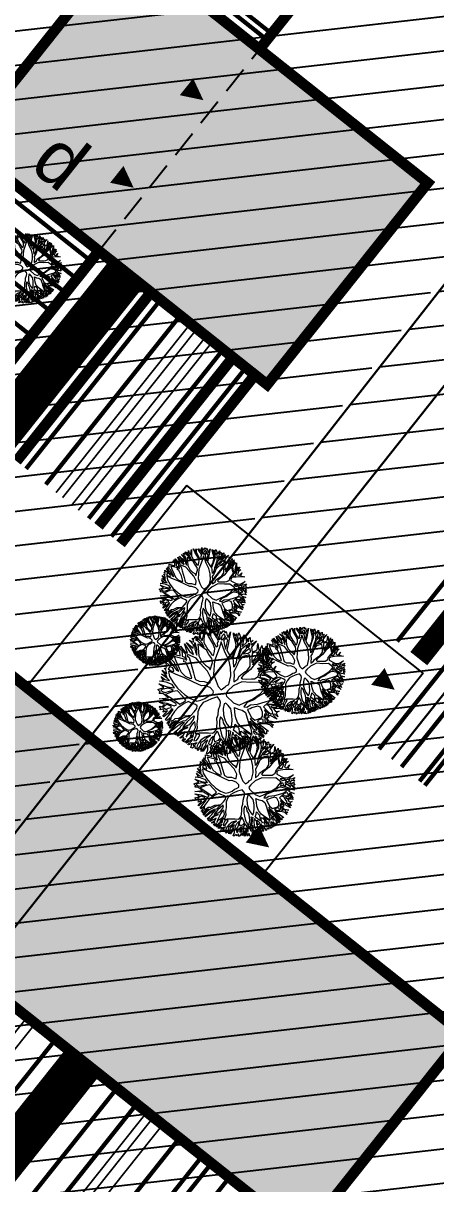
# Model space of a CAD drawing. Header units: metres. Extents: x -664657 to -643449, y -1076720 to -1062383.
# Drawn here: x -656035.4 to -656016.2, y -1069556.1 to -1069502 of the extents above; entities that cross this region are included whole.
import ezdxf

# ---------------------------------------------------------------- set-up
doc = ezdxf.new("R2010")
doc.units = ezdxf.units.M
doc.header["$LTSCALE"] = 0.1
doc.linetypes.add('DASHED', pattern=[19.05, 12.7, -6.35])
doc.layers.get('0').update_dxf_attribs({"color": 8, "lineweight": 9})
for name, color, linetype in [('AA_THER_popis', 6, 'Continuous'), ('AA_THER_srafy', 52, 'Continuous'), ('AA_THER_SRAFY KATASTR', 14, 'Continuous'), ('AA_THER_ZELEŇ', 53, 'Continuous'), ('AA_THER_ZNACENI', 7, 'Continuous'), ('AA_THER_čárkovaná', 5, 'DASHED'), ('silnice-šrafa', 253, 'Continuous'), ('Vlastníci', 20, 'Continuous')]:
    doc.layers.add(name, color=color, linetype=linetype)
doc.layers.add('AA_THER_STAFAZ', color=252, linetype='Continuous', lineweight=0)
doc.layers.add('FLOATING-WINDOWS', color=2, linetype='Continuous', plot=False)
doc.styles.get("Standard").update_dxf_attribs({"font": 'arial.ttf', "width": 0.8})
pattern_1 = [(6.5127, (-656030.26, -1069498.5804), (-0.180059, 1.577256), [])]

# ---------------------------------------------------------------- blocks, each defined once
blk = doc.blocks.new('A$C0C461CEA')
for p, q in [((0.303, 0.735), (0.335, 0.855)), ((0.335, 0.855), (0.332, 0.706)), ((0.483, 0.777), (0.463, 0.845)), ((0.463, 0.845), (0.503, 0.812)), ((0.503, 0.812), (0.541, 0.849)), ((0.541, 0.849), (0.523, 0.775)), ((-0.205, 0.61), (-0.205, 0.641)), ((-0.205, 0.641), (-0.143, 0.596)), ((-0.108, 0.579), (-0.136, 0.688)), ((-0.136, 0.688), (-0.031, 0.479)), ((-0.062, 0.681), (-0.084, 0.71)), ((-0.084, 0.71), (-0.025, 0.681)), ((0.086, 0.573), (-0.062, 0.681)), ((-0.025, 0.681), (-0.029, 0.73)), ((-0.029, 0.73), (-0.001, 0.656)), ((0.063, 0.606), (-0.009, 0.765)), ((-0.009, 0.765), (0.101, 0.706)), ((-0.001, 0.656), (0.063, 0.606)), ((0.049, 0.709), (0.1, 0.674)), ((0.071, 0.64), (0.049, 0.709)), ((0.115, 0.58), (0.071, 0.64)), ((0.101, 0.706), (0.094, 0.804)), ((0.094, 0.804), (0.195, 0.61)), ((0.1, 0.674), (0.148, 0.626)), ((0.214, 0.725), (0.134, 0.788)), ((0.134, 0.788), (0.212, 0.751)), ((0.191, 0.795), (0.205, 0.826)), ((0.231, 0.749), (0.191, 0.795)), ((0.195, 0.61), (0.214, 0.725)), ((0.205, 0.826), (0.247, 0.779)), ((0.212, 0.751), (0.231, 0.749)), ((0.212, 0.581), (0.226, 0.644)), ((0.226, 0.644), (0.236, 0.684)), ((0.236, 0.684), (0.278, 0.625)), ((0.247, 0.779), (0.283, 0.818)), ((0.256, 0.734), (0.28, 0.713)), ((0.257, 0.695), (0.256, 0.734)), ((0.272, 0.676), (0.257, 0.695)), ((0.291, 0.657), (0.272, 0.676)), ((0.283, 0.818), (0.273, 0.766)), ((0.273, 0.766), (0.303, 0.735)), ((0.28, 0.713), (0.29, 0.678)), ((0.29, 0.678), (0.291, 0.657)), ((0.298, 0.594), (0.316, 0.668)), ((0.316, 0.668), (0.354, 0.641)), ((0.332, 0.706), (0.398, 0.641)), ((0.354, 0.641), (0.373, 0.618)), ((0.448, 0.732), (0.381, 0.832)), ((0.381, 0.832), (0.473, 0.745)), ((0.398, 0.641), (0.448, 0.732)), ((0.419, 0.639), (0.417, 0.618)), ((0.438, 0.663), (0.419, 0.639)), ((0.471, 0.697), (0.438, 0.663)), ((0.482, 0.682), (0.471, 0.697)), ((0.473, 0.745), (0.483, 0.777)), ((0.492, 0.669), (0.482, 0.682)), ((0.49, 0.711), (0.491, 0.762)), ((0.505, 0.682), (0.49, 0.711)), ((0.491, 0.762), (0.519, 0.739)), ((0.503, 0.634), (0.492, 0.669)), ((0.512, 0.575), (0.503, 0.634)), ((0.518, 0.634), (0.505, 0.682)), ((0.519, 0.739), (0.518, 0.634)), ((0.523, 0.775), (0.552, 0.829)), ((0.539, 0.622), (0.547, 0.66)), ((0.544, 0.723), (0.568, 0.689)), ((0.547, 0.66), (0.544, 0.723)), ((0.552, 0.829), (0.55, 0.733)), ((0.55, 0.733), (0.572, 0.716)), ((0.568, 0.689), (0.562, 0.609)), ((0.572, 0.716), (0.592, 0.82)), ((0.6, 0.66), (0.581, 0.563)), ((0.592, 0.82), (0.599, 0.69)), ((0.599, 0.69), (0.656, 0.641)), ((0.629, 0.644), (0.6, 0.66)), ((0.732, 0.619), (0.623, 0.824)), ((0.623, 0.824), (0.721, 0.691)), ((0.699, 0.587), (0.629, 0.644)), ((0.656, 0.641), (0.716, 0.594)), ((0.721, 0.691), (0.725, 0.772)), ((0.725, 0.772), (0.739, 0.638)), ((0.739, 0.638), (0.773, 0.691)), ((0.785, 0.647), (0.756, 0.617)), ((0.773, 0.691), (0.762, 0.79)), ((0.762, 0.79), (0.78, 0.708)), ((0.78, 0.708), (0.782, 0.71)), ((0.782, 0.71), (0.826, 0.755)), ((0.811, 0.549), (0.785, 0.647)), ((0.826, 0.755), (0.807, 0.687)), ((0.807, 0.687), (0.84, 0.599)), ((1.024, 0.679), (0.847, 0.53)), ((0.888, 0.613), (0.897, 0.711)), ((0.897, 0.711), (0.915, 0.627)), ((0.915, 0.627), (1.024, 0.679)), ((-0.394, 0.388), (-0.424, 0.459)), ((-0.424, 0.459), (-0.372, 0.399)), ((-0.386, 0.487), (-0.377, 0.497)), ((-0.28, 0.452), (-0.386, 0.487)), ((-0.377, 0.497), (-0.291, 0.473)), ((-0.291, 0.473), (-0.326, 0.577)), ((-0.326, 0.577), (-0.279, 0.488)), ((-0.256, 0.522), (-0.284, 0.582)), ((-0.284, 0.582), (-0.25, 0.553)), ((-0.209, 0.421), (-0.28, 0.452)), ((-0.279, 0.488), (-0.209, 0.448)), ((-0.207, 0.472), (-0.256, 0.522)), ((-0.25, 0.553), (-0.251, 0.627)), ((-0.251, 0.627), (-0.205, 0.61)), ((-0.215, 0.587), (-0.164, 0.562)), ((-0.208, 0.57), (-0.215, 0.587)), ((-0.212, 0.536), (-0.208, 0.57)), ((-0.186, 0.48), (-0.212, 0.536)), ((-0.209, 0.448), (-0.207, 0.472)), ((-0.163, 0.47), (-0.186, 0.48)), ((-0.164, 0.562), (-0.163, 0.47)), ((-0.157, 0.436), (-0.114, 0.321)), ((-0.081, 0.391), (-0.157, 0.436)), ((-0.143, 0.596), (-0.108, 0.579)), ((-0.134, 0.562), (-0.138, 0.487)), ((-0.138, 0.487), (-0.095, 0.443)), ((-0.111, 0.544), (-0.134, 0.562)), ((-0.084, 0.536), (-0.111, 0.544)), ((-0.095, 0.443), (-0.013, 0.385)), ((-0.05, 0.471), (-0.084, 0.536)), ((-0.013, 0.385), (-0.05, 0.471)), ((-0.031, 0.479), (0.019, 0.379)), ((0.141, 0.467), (0.086, 0.573)), ((0.154, 0.458), (0.115, 0.58)), ((0.175, 0.322), (0.141, 0.467)), ((0.148, 0.626), (0.198, 0.54)), ((0.193, 0.345), (0.154, 0.458)), ((0.198, 0.54), (0.234, 0.438)), ((0.236, 0.499), (0.212, 0.581)), ((0.234, 0.438), (0.258, 0.367)), ((0.281, 0.388), (0.236, 0.499)), ((0.278, 0.625), (0.267, 0.543)), ((0.267, 0.543), (0.281, 0.388)), ((0.299, 0.519), (0.298, 0.594)), ((0.359, 0.578), (0.299, 0.519)), ((0.318, 0.477), (0.314, 0.414)), ((0.392, 0.572), (0.318, 0.477)), ((0.373, 0.618), (0.359, 0.578)), ((0.469, 0.501), (0.392, 0.572)), ((0.417, 0.618), (0.449, 0.568)), ((0.449, 0.568), (0.492, 0.518)), ((0.532, 0.422), (0.469, 0.501)), ((0.492, 0.518), (0.511, 0.491)), ((0.511, 0.491), (0.512, 0.575)), ((0.53, 0.531), (0.539, 0.622)), ((0.551, 0.471), (0.53, 0.531)), ((0.562, 0.609), (0.551, 0.471)), ((0.574, 0.456), (0.571, 0.374)), ((0.581, 0.563), (0.574, 0.456)), ((0.735, 0.569), (0.699, 0.587)), ((0.716, 0.594), (0.732, 0.619)), ((0.736, 0.502), (0.735, 0.569)), ((0.738, 0.409), (0.736, 0.502)), ((0.756, 0.617), (0.75, 0.55)), ((0.75, 0.55), (0.759, 0.494)), ((0.759, 0.494), (0.811, 0.549)), ((0.772, 0.454), (0.768, 0.41)), ((0.847, 0.53), (0.772, 0.454)), ((0.84, 0.599), (0.888, 0.613)), ((0.955, 0.401), (1.039, 0.454)), ((1.039, 0.454), (1.103, 0.589)), ((1.085, 0.438), (1.06, 0.421)), ((1.103, 0.589), (1.074, 0.465)), ((1.074, 0.465), (1.137, 0.506)), ((1.117, 0.447), (1.085, 0.438)), ((1.102, 0.394), (1.117, 0.447)), ((1.137, 0.506), (1.166, 0.562)), ((1.154, 0.472), (1.142, 0.409)), ((1.213, 0.508), (1.154, 0.472)), ((1.166, 0.562), (1.164, 0.508)), ((1.164, 0.508), (1.213, 0.508)), ((1.193, 0.416), (1.206, 0.47)), ((1.206, 0.47), (1.232, 0.441)), ((1.232, 0.441), (1.276, 0.429)), ((1.276, 0.429), (1.239, 0.399)), ((-0.577, 0.172), (-0.583, 0.229)), ((-0.583, 0.229), (-0.536, 0.174)), ((-0.526, 0.187), (-0.556, 0.247)), ((-0.556, 0.247), (-0.505, 0.187)), ((-0.495, 0.221), (-0.55, 0.309)), ((-0.55, 0.309), (-0.495, 0.256)), ((-0.436, 0.238), (-0.503, 0.376)), ((-0.503, 0.376), (-0.397, 0.235)), ((-0.495, 0.256), (-0.436, 0.238)), ((-0.415, 0.205), (-0.495, 0.221)), ((-0.394, 0.371), (-0.482, 0.412)), ((-0.482, 0.412), (-0.394, 0.388)), ((-0.397, 0.235), (-0.263, 0.181)), ((-0.256, 0.32), (-0.394, 0.371)), ((-0.372, 0.399), (-0.265, 0.347)), ((-0.265, 0.347), (-0.176, 0.312)), ((-0.174, 0.275), (-0.256, 0.32)), ((-0.194, 0.381), (-0.209, 0.421)), ((-0.162, 0.346), (-0.194, 0.381)), ((-0.176, 0.312), (-0.162, 0.346)), ((-0.142, 0.224), (-0.174, 0.275)), ((-0.114, 0.159), (-0.142, 0.224)), ((-0.114, 0.321), (-0.04, 0.095)), ((0.012, 0.333), (-0.081, 0.391)), ((0.154, 0.269), (0.012, 0.333)), ((0.019, 0.379), (0.096, 0.349)), ((0.096, 0.349), (0.175, 0.322)), ((0.266, 0.178), (0.154, 0.269)), ((0.24, 0.295), (0.193, 0.345)), ((0.308, 0.222), (0.24, 0.295)), ((0.258, 0.367), (0.296, 0.309)), ((0.296, 0.309), (0.308, 0.222)), ((0.314, 0.414), (0.309, 0.363)), ((0.309, 0.363), (0.334, 0.286)), ((0.334, 0.286), (0.348, 0.221)), ((0.348, 0.221), (0.354, 0.16)), ((0.485, 0.148), (0.513, 0.258)), ((0.513, 0.258), (0.54, 0.324)), ((0.54, 0.324), (0.532, 0.422)), ((0.534, 0.218), (0.533, 0.155)), ((0.551, 0.283), (0.534, 0.218)), ((0.571, 0.374), (0.551, 0.283)), ((0.619, 0.192), (0.694, 0.255)), ((0.694, 0.255), (0.731, 0.289)), ((0.834, 0.289), (0.726, 0.197)), ((0.731, 0.289), (0.76, 0.363)), ((0.76, 0.363), (0.738, 0.409)), ((0.768, 0.41), (0.8, 0.37)), ((0.8, 0.37), (0.955, 0.401)), ((0.992, 0.29), (0.834, 0.289)), ((0.943, 0.354), (0.922, 0.336)), ((0.922, 0.336), (0.992, 0.342)), ((0.983, 0.384), (0.943, 0.354)), ((1.022, 0.404), (0.983, 0.384)), ((0.985, 0.138), (0.99, 0.219)), ((0.99, 0.219), (0.992, 0.29)), ((0.992, 0.342), (1.008, 0.359)), ((1.008, 0.359), (1.022, 0.404)), ((1.019, 0.28), (1.014, 0.25)), ((1.014, 0.25), (1.022, 0.223)), ((1.04, 0.305), (1.019, 0.28)), ((1.022, 0.223), (1.057, 0.251)), ((1.065, 0.28), (1.04, 0.305)), ((1.06, 0.421), (1.046, 0.396)), ((1.046, 0.396), (1.046, 0.37)), ((1.046, 0.37), (1.102, 0.394)), ((1.161, 0.247), (1.054, 0.196)), ((1.057, 0.251), (1.11, 0.266)), ((1.084, 0.364), (1.065, 0.329)), ((1.065, 0.329), (1.216, 0.353)), ((1.11, 0.266), (1.065, 0.28)), ((1.151, 0.377), (1.084, 0.364)), ((1.115, 0.327), (1.094, 0.318)), ((1.094, 0.318), (1.123, 0.272)), ((1.157, 0.334), (1.115, 0.327)), ((1.123, 0.272), (1.221, 0.303)), ((1.142, 0.409), (1.193, 0.416)), ((1.216, 0.393), (1.151, 0.377)), ((1.223, 0.332), (1.157, 0.334)), ((1.207, 0.21), (1.161, 0.247)), ((1.221, 0.277), (1.173, 0.268)), ((1.173, 0.268), (1.209, 0.239)), ((1.209, 0.239), (1.221, 0.277)), ((1.216, 0.353), (1.216, 0.393)), ((1.221, 0.303), (1.223, 0.332)), ((1.265, 0.299), (1.236, 0.242)), ((1.236, 0.242), (1.263, 0.236)), ((1.239, 0.399), (1.239, 0.378)), ((1.239, 0.378), (1.266, 0.383)), ((1.263, 0.236), (1.379, 0.275)), ((1.336, 0.335), (1.265, 0.299)), ((1.266, 0.383), (1.281, 0.398)), ((1.308, 0.383), (1.275, 0.358)), ((1.275, 0.358), (1.336, 0.335)), ((1.281, 0.398), (1.308, 0.383)), ((1.411, 0.18), (1.289, 0.213)), ((1.289, 0.213), (1.317, 0.184)), ((1.379, 0.275), (1.301, 0.236)), ((1.301, 0.236), (1.411, 0.18)), ((-0.493, -0.002), (-0.644, 0.041)), ((-0.644, 0.041), (-0.485, 0.03)), ((-0.635, 0.101), (-0.551, 0.117)), ((-0.519, 0.086), (-0.635, 0.101)), ((-0.612, 0.165), (-0.577, 0.172)), ((-0.557, 0.142), (-0.612, 0.165)), ((-0.551, 0.117), (-0.557, 0.142)), ((-0.536, 0.174), (-0.526, 0.187)), ((-0.509, 0.126), (-0.526, 0.126)), ((-0.526, 0.126), (-0.492, 0.08)), ((-0.485, 0.03), (-0.519, 0.086)), ((-0.416, 0.057), (-0.509, 0.126)), ((-0.505, 0.187), (-0.335, 0.163)), ((-0.492, 0.08), (-0.453, 0.038)), ((-0.444, 0.15), (-0.46, 0.141)), ((-0.46, 0.141), (-0.318, -0.013)), ((-0.453, 0.038), (-0.411, 0.003)), ((-0.353, 0.149), (-0.444, 0.15)), ((-0.354, -0.026), (-0.416, 0.057)), ((-0.335, 0.163), (-0.415, 0.205)), ((-0.411, 0.003), (-0.354, -0.026)), ((-0.273, 0.155), (-0.353, 0.149)), ((-0.191, 0.121), (-0.273, 0.155)), ((-0.263, 0.181), (-0.194, 0.167)), ((-0.194, 0.167), (-0.145, 0.146)), ((-0.099, 0.096), (-0.191, 0.121)), ((-0.145, 0.146), (-0.114, 0.159)), ((-0.05, 0.048), (-0.099, 0.096)), ((0, -0.086), (-0.05, 0.048)), ((-0.04, 0.095), (0.101, -0.11)), ((0.364, 0.065), (0.266, 0.178)), ((0.354, 0.16), (0.409, 0.103)), ((0.435, -0.079), (0.364, 0.065)), ((0.409, 0.103), (0.439, 0.053)), ((0.439, 0.053), (0.476, 0.01)), ((0.476, 0.01), (0.498, 0.096)), ((0.498, 0.096), (0.485, 0.148)), ((0.588, 0.099), (0.514, -0.053)), ((0.533, 0.155), (0.567, 0.153)), ((0.567, 0.153), (0.619, 0.192)), ((0.726, 0.197), (0.588, 0.099)), ((0.934, -0.024), (0.985, 0.138)), ((0.99, 0.078), (0.966, -0.017)), ((1.029, 0.181), (0.99, 0.078)), ((1.054, 0.196), (1.029, 0.181)), ((1.064, -0.035), (1.15, 0.081)), ((1.15, 0.081), (1.193, 0.151)), ((1.184, 0.044), (1.176, -0.007)), ((1.242, 0.072), (1.184, 0.044)), ((1.201, 0.118), (1.192, 0.06)), ((1.192, 0.06), (1.242, 0.105)), ((1.193, 0.151), (1.207, 0.21)), ((1.249, 0.194), (1.201, 0.132)), ((1.201, 0.132), (1.201, 0.118)), ((1.242, 0.105), (1.277, 0.128)), ((1.297, 0.051), (1.242, 0.072)), ((1.268, 0.179), (1.249, 0.194)), ((1.314, 0.169), (1.268, 0.179)), ((1.294, 0.108), (1.276, 0.086)), ((1.276, 0.086), (1.305, 0.077)), ((1.277, 0.128), (1.319, 0.158)), ((1.327, 0.131), (1.294, 0.108)), ((1.347, 0.037), (1.297, 0.051)), ((1.305, 0.077), (1.384, 0.138)), ((1.319, 0.158), (1.314, 0.169)), ((1.317, 0.184), (1.443, 0.155)), ((1.367, 0.149), (1.327, 0.131)), ((1.443, 0.155), (1.34, 0.081)), ((1.34, 0.081), (1.406, 0.061)), ((1.386, 0.006), (1.347, 0.037)), ((1.384, 0.138), (1.367, 0.149)), ((1.367, -0.026), (1.386, 0.006)), ((1.421, 0.016), (1.398, -0.011)), ((1.406, 0.061), (1.454, 0.109)), ((1.495, 0.013), (1.421, 0.016)), ((1.454, 0.109), (1.431, 0.05)), ((1.431, 0.05), (1.495, 0.013)), ((-0.701, -0.157), (-0.672, -0.144)), ((-0.634, -0.167), (-0.701, -0.157)), ((-0.672, -0.144), (-0.697, -0.115)), ((-0.697, -0.115), (-0.649, -0.134)), ((-0.599, -0.118), (-0.687, -0.081)), ((-0.687, -0.081), (-0.582, -0.108)), ((-0.508, -0.101), (-0.659, -0.004)), ((-0.659, -0.004), (-0.5, -0.057)), ((-0.649, -0.134), (-0.599, -0.118)), ((-0.583, -0.227), (-0.634, -0.167)), ((-0.561, -0.129), (-0.611, -0.142)), ((-0.611, -0.142), (-0.575, -0.175)), ((-0.582, -0.108), (-0.544, -0.105)), ((-0.575, -0.175), (-0.552, -0.204)), ((-0.519, -0.137), (-0.561, -0.129)), ((-0.552, -0.204), (-0.506, -0.197)), ((-0.544, -0.105), (-0.508, -0.101)), ((-0.491, -0.179), (-0.519, -0.137)), ((-0.506, -0.197), (-0.448, -0.22)), ((-0.5, -0.057), (-0.412, -0.054)), ((-0.412, -0.054), (-0.493, -0.002)), ((-0.33, -0.078), (-0.491, -0.12)), ((-0.491, -0.12), (-0.481, -0.145)), ((-0.444, -0.203), (-0.491, -0.179)), ((-0.481, -0.145), (-0.435, -0.149)), ((-0.448, -0.22), (-0.444, -0.203)), ((-0.435, -0.149), (-0.35, -0.207)), ((-0.35, -0.207), (-0.2, -0.314)), ((-0.208, -0.104), (-0.33, -0.078)), ((-0.318, -0.013), (-0.221, -0.06)), ((-0.221, -0.06), (-0.118, -0.072)), ((-0.023, -0.134), (-0.208, -0.104)), ((-0.118, -0.072), (-0.051, -0.067)), ((-0.051, -0.067), (0, -0.086)), ((0.101, -0.19), (-0.023, -0.134)), ((0.101, -0.11), (0.215, -0.18)), ((0.147, -0.271), (0.101, -0.19)), ((0.215, -0.18), (0.302, -0.23)), ((0.386, -0.241), (0.412, -0.157)), ((0.412, -0.132), (0.435, -0.079)), ((0.412, -0.157), (0.412, -0.132)), ((0.514, -0.053), (0.492, -0.182)), ((0.492, -0.182), (0.493, -0.246)), ((0.814, -0.262), (0.864, -0.159)), ((0.864, -0.159), (0.934, -0.024)), ((0.908, -0.119), (0.897, -0.15)), ((0.897, -0.15), (0.901, -0.228)), ((0.901, -0.228), (0.946, -0.198)), ((0.966, -0.017), (0.908, -0.119)), ((0.946, -0.198), (0.973, -0.127)), ((0.973, -0.127), (1.064, -0.035)), ((1.009, -0.187), (0.98, -0.225)), ((1.026, -0.151), (1.009, -0.187)), ((1.084, -0.067), (1.026, -0.151)), ((1.138, -0.047), (1.084, -0.067)), ((1.225, -0.095), (1.138, -0.047)), ((1.176, -0.007), (1.277, -0.02)), ((1.208, -0.294), (1.276, -0.187)), ((1.271, -0.153), (1.225, -0.095)), ((1.231, -0.04), (1.321, -0.091)), ((1.289, -0.041), (1.231, -0.04)), ((1.276, -0.187), (1.271, -0.153)), ((1.277, -0.02), (1.367, -0.026)), ((1.324, -0.116), (1.277, -0.096)), ((1.277, -0.096), (1.303, -0.157)), ((1.318, -0.192), (1.287, -0.212)), ((1.346, -0.047), (1.289, -0.041)), ((1.303, -0.157), (1.324, -0.116)), ((1.356, -0.236), (1.318, -0.192)), ((1.321, -0.091), (1.346, -0.047)), ((1.347, -0.14), (1.333, -0.161)), ((1.333, -0.161), (1.36, -0.194)), ((1.374, -0.053), (1.346, -0.093)), ((1.346, -0.093), (1.374, -0.091)), ((1.368, -0.148), (1.347, -0.14)), ((1.374, -0.091), (1.353, -0.129)), ((1.353, -0.129), (1.41, -0.147)), ((1.36, -0.194), (1.389, -0.194)), ((1.4, -0.166), (1.368, -0.148)), ((1.514, -0.029), (1.374, -0.053)), ((1.389, -0.194), (1.421, -0.179)), ((1.476, -0.191), (1.394, -0.229)), ((1.398, -0.011), (1.514, -0.029)), ((1.421, -0.179), (1.4, -0.166)), ((1.41, -0.147), (1.519, -0.094)), ((1.519, -0.094), (1.431, -0.145)), ((1.431, -0.145), (1.486, -0.17)), ((1.541, -0.201), (1.476, -0.191)), ((1.486, -0.17), (1.527, -0.148)), ((1.527, -0.148), (1.511, -0.184)), ((1.511, -0.184), (1.541, -0.201)), ((-0.722, -0.374), (-0.67, -0.354)), ((-0.605, -0.381), (-0.722, -0.374)), ((-0.721, -0.288), (-0.583, -0.227)), ((-0.67, -0.354), (-0.721, -0.288)), ((-0.705, -0.422), (-0.705, -0.403)), ((-0.705, -0.403), (-0.475, -0.468)), ((-0.602, -0.457), (-0.705, -0.422)), ((-0.49, -0.229), (-0.658, -0.302)), ((-0.658, -0.302), (-0.588, -0.343)), ((-0.429, -0.459), (-0.605, -0.381)), ((-0.588, -0.343), (-0.459, -0.411)), ((-0.465, -0.267), (-0.49, -0.229)), ((-0.431, -0.251), (-0.465, -0.267)), ((-0.459, -0.411), (-0.383, -0.446)), ((-0.402, -0.266), (-0.431, -0.251)), ((-0.281, -0.328), (-0.402, -0.266)), ((-0.167, -0.411), (-0.281, -0.328)), ((-0.2, -0.314), (-0.141, -0.358)), ((-0.182, -0.436), (-0.167, -0.411)), ((-0.141, -0.358), (-0.098, -0.387)), ((0.06, -0.41), (-0.099, -0.448)), ((-0.098, -0.387), (-0.025, -0.371)), ((-0.025, -0.371), (0.046, -0.318)), ((0.046, -0.318), (0.128, -0.29)), ((0.101, -0.37), (0.06, -0.41)), ((0.202, -0.337), (0.101, -0.37)), ((0.128, -0.29), (0.147, -0.271)), ((0.284, -0.347), (0.202, -0.337)), ((0.301, -0.364), (0.284, -0.347)), ((0.295, -0.448), (0.313, -0.389)), ((0.313, -0.389), (0.301, -0.364)), ((0.302, -0.23), (0.386, -0.241)), ((0.414, -0.386), (0.348, -0.481)), ((0.482, -0.404), (0.414, -0.386)), ((0.518, -0.429), (0.482, -0.404)), ((0.493, -0.246), (0.533, -0.274)), ((0.533, -0.274), (0.71, -0.29)), ((0.601, -0.382), (0.587, -0.408)), ((0.587, -0.408), (0.628, -0.487)), ((0.66, -0.39), (0.601, -0.382)), ((0.74, -0.406), (0.66, -0.39)), ((0.71, -0.29), (0.814, -0.262)), ((0.768, -0.431), (0.74, -0.406)), ((0.773, -0.347), (0.846, -0.329)), ((0.833, -0.407), (0.773, -0.347)), ((0.896, -0.469), (0.833, -0.407)), ((0.846, -0.329), (0.914, -0.295)), ((0.914, -0.295), (0.987, -0.292)), ((0.98, -0.225), (1.12, -0.297)), ((0.987, -0.292), (1.076, -0.35)), ((1.076, -0.35), (1.146, -0.402)), ((1.12, -0.297), (1.208, -0.294)), ((1.322, -0.346), (1.122, -0.328)), ((1.122, -0.328), (1.314, -0.377)), ((1.146, -0.366), (1.331, -0.398)), ((1.205, -0.406), (1.146, -0.366)), ((1.146, -0.402), (1.247, -0.462)), ((1.293, -0.438), (1.205, -0.406)), ((1.287, -0.212), (1.256, -0.26)), ((1.256, -0.26), (1.262, -0.288)), ((1.262, -0.288), (1.356, -0.236)), ((1.394, -0.229), (1.298, -0.308)), ((1.298, -0.308), (1.389, -0.301)), ((1.314, -0.377), (1.526, -0.421)), ((1.436, -0.382), (1.322, -0.346)), ((1.331, -0.398), (1.35, -0.423)), ((1.439, -0.334), (1.334, -0.329)), ((1.334, -0.329), (1.521, -0.375)), ((1.526, -0.421), (1.375, -0.412)), ((1.375, -0.412), (1.53, -0.449)), ((1.389, -0.301), (1.527, -0.295)), ((1.521, -0.375), (1.436, -0.382)), ((1.513, -0.369), (1.439, -0.334)), ((1.527, -0.295), (1.496, -0.321)), ((1.496, -0.321), (1.528, -0.358)), ((1.528, -0.358), (1.513, -0.369)), ((-0.671, -0.512), (-0.715, -0.477)), ((-0.715, -0.477), (-0.643, -0.483)), ((-0.697, -0.539), (-0.671, -0.512)), ((-0.651, -0.541), (-0.697, -0.539)), ((-0.537, -0.67), (-0.676, -0.63)), ((-0.676, -0.63), (-0.569, -0.633)), ((-0.67, -0.585), (-0.643, -0.564)), ((-0.628, -0.583), (-0.67, -0.585)), ((-0.643, -0.564), (-0.651, -0.541)), ((-0.643, -0.483), (-0.602, -0.457)), ((-0.569, -0.633), (-0.628, -0.583)), ((-0.562, -0.478), (-0.608, -0.497)), ((-0.608, -0.497), (-0.603, -0.545)), ((-0.603, -0.545), (-0.555, -0.54)), ((-0.569, -0.566), (-0.571, -0.578)), ((-0.571, -0.578), (-0.503, -0.638)), ((-0.439, -0.537), (-0.569, -0.566)), ((-0.528, -0.49), (-0.562, -0.478)), ((-0.555, -0.54), (-0.523, -0.534)), ((-0.5, -0.512), (-0.528, -0.49)), ((-0.523, -0.534), (-0.5, -0.512)), ((-0.475, -0.468), (-0.429, -0.459)), ((-0.274, -0.489), (-0.439, -0.537)), ((-0.383, -0.446), (-0.284, -0.456)), ((-0.284, -0.456), (-0.182, -0.436)), ((-0.099, -0.448), (-0.274, -0.489)), ((0.165, -0.682), (0.215, -0.623)), ((0.215, -0.623), (0.252, -0.551)), ((0.252, -0.551), (0.271, -0.484)), ((0.271, -0.484), (0.295, -0.448)), ((0.276, -0.629), (0.273, -0.73)), ((0.309, -0.559), (0.276, -0.629)), ((0.348, -0.481), (0.309, -0.559)), ((0.544, -0.477), (0.518, -0.429)), ((0.574, -0.561), (0.544, -0.477)), ((0.627, -0.632), (0.574, -0.561)), ((0.648, -0.697), (0.627, -0.632)), ((0.628, -0.487), (0.7, -0.576)), ((0.7, -0.576), (0.793, -0.643)), ((0.831, -0.489), (0.768, -0.431)), ((0.885, -0.552), (0.831, -0.489)), ((0.927, -0.618), (0.885, -0.552)), ((0.987, -0.527), (0.896, -0.469)), ((0.953, -0.683), (0.927, -0.618)), ((0.973, -0.572), (1.072, -0.589)), ((0.997, -0.622), (0.973, -0.572)), ((1.063, -0.541), (0.987, -0.527)), ((1.018, -0.681), (0.997, -0.622)), ((1.084, -0.55), (1.063, -0.541)), ((1.072, -0.589), (1.119, -0.642)), ((1.24, -0.542), (1.084, -0.55)), ((1.135, -0.61), (1.181, -0.601)), ((1.169, -0.658), (1.135, -0.61)), ((1.271, -0.556), (1.173, -0.572)), ((1.173, -0.572), (1.345, -0.623)), ((1.181, -0.601), (1.228, -0.603)), ((1.228, -0.603), (1.262, -0.674)), ((1.328, -0.531), (1.24, -0.542)), ((1.247, -0.462), (1.328, -0.531)), ((1.339, -0.652), (1.266, -0.621)), ((1.266, -0.621), (1.279, -0.67)), ((1.32, -0.545), (1.271, -0.556)), ((1.35, -0.423), (1.293, -0.438)), ((1.308, -0.455), (1.382, -0.454)), ((1.323, -0.478), (1.308, -0.455)), ((1.362, -0.62), (1.32, -0.545)), ((1.367, -0.498), (1.323, -0.478)), ((1.345, -0.623), (1.362, -0.62)), ((1.492, -0.575), (1.361, -0.539)), ((1.361, -0.539), (1.376, -0.585)), ((1.404, -0.631), (1.364, -0.641)), ((1.403, -0.475), (1.367, -0.498)), ((1.376, -0.585), (1.48, -0.613)), ((1.382, -0.454), (1.403, -0.475)), ((1.434, -0.521), (1.395, -0.521)), ((1.395, -0.521), (1.492, -0.575)), ((1.457, -0.664), (1.404, -0.631)), ((1.53, -0.449), (1.415, -0.452)), ((1.415, -0.452), (1.445, -0.477)), ((1.485, -0.543), (1.434, -0.521)), ((1.445, -0.477), (1.505, -0.474)), ((1.48, -0.613), (1.461, -0.634)), ((1.505, -0.474), (1.477, -0.522)), ((1.477, -0.522), (1.485, -0.543)), ((-0.639, -0.698), (-0.537, -0.67)), ((-0.507, -0.691), (-0.639, -0.698)), ((-0.54, -0.767), (-0.622, -0.732)), ((-0.622, -0.732), (-0.532, -0.735)), ((-0.483, -0.76), (-0.59, -0.822)), ((-0.59, -0.822), (-0.54, -0.767)), ((-0.568, -0.862), (-0.416, -0.81)), ((-0.532, -0.735), (-0.456, -0.699)), ((-0.456, -0.699), (-0.507, -0.691)), ((-0.503, -0.638), (-0.373, -0.687)), ((-0.374, -0.724), (-0.483, -0.76)), ((-0.388, -0.824), (-0.446, -0.892)), ((-0.416, -0.81), (-0.302, -0.746)), ((-0.329, -0.8), (-0.388, -0.824)), ((-0.302, -0.746), (-0.374, -0.724)), ((-0.373, -0.687), (-0.256, -0.714)), ((-0.335, -0.847), (-0.287, -0.798)), ((-0.287, -0.798), (-0.329, -0.8)), ((-0.283, -0.813), (-0.322, -0.887)), ((-0.221, -0.753), (-0.283, -0.813)), ((-0.256, -0.714), (-0.076, -0.727)), ((-0.092, -0.771), (-0.221, -0.753)), ((-0.004, -0.791), (-0.092, -0.771)), ((-0.076, -0.727), (0.048, -0.713)), ((-0.024, -0.869), (-0.002, -0.812)), ((-0.002, -0.812), (-0.004, -0.791)), ((0.055, -0.78), (0.014, -0.86)), ((0.048, -0.713), (0.165, -0.682)), ((0.103, -0.771), (0.055, -0.78)), ((0.185, -0.745), (0.103, -0.771)), ((0.227, -0.745), (0.185, -0.745)), ((0.25, -0.786), (0.227, -0.745)), ((0.249, -0.862), (0.25, -0.786)), ((0.273, -0.73), (0.303, -0.824)), ((0.303, -0.824), (0.376, -0.924)), ((0.706, -0.765), (0.648, -0.697)), ((0.68, -0.635), (0.71, -0.698)), ((0.723, -0.641), (0.68, -0.635)), ((0.766, -0.864), (0.706, -0.765)), ((0.71, -0.698), (0.771, -0.775)), ((0.755, -0.654), (0.723, -0.641)), ((0.793, -0.687), (0.755, -0.654)), ((0.771, -0.775), (0.873, -0.86)), ((0.793, -0.643), (0.86, -0.669)), ((0.861, -0.713), (0.793, -0.687)), ((0.86, -0.669), (0.919, -0.683)), ((0.923, -0.765), (0.861, -0.713)), ((0.919, -0.683), (0.953, -0.683)), ((0.975, -0.826), (0.923, -0.765)), ((0.943, -0.738), (0.987, -0.729)), ((0.979, -0.769), (0.943, -0.738)), ((1.031, -0.928), (0.975, -0.826)), ((1.005, -0.804), (0.979, -0.769)), ((0.987, -0.729), (1.026, -0.796)), ((1.045, -0.869), (1.005, -0.804)), ((1.087, -0.68), (1.018, -0.681)), ((1.026, -0.796), (1.051, -0.84)), ((1.033, -0.716), (1.053, -0.774)), ((1.078, -0.743), (1.033, -0.716)), ((1.051, -0.84), (1.075, -0.882)), ((1.053, -0.774), (1.127, -0.856)), ((1.111, -0.744), (1.078, -0.743)), ((1.171, -0.679), (1.087, -0.68)), ((1.099, -0.713), (1.174, -0.717)), ((1.139, -0.759), (1.099, -0.713)), ((1.151, -0.786), (1.111, -0.744)), ((1.119, -0.642), (1.171, -0.679)), ((1.193, -0.78), (1.139, -0.759)), ((1.217, -0.83), (1.151, -0.786)), ((1.218, -0.683), (1.169, -0.658)), ((1.174, -0.717), (1.193, -0.78)), ((1.239, -0.897), (1.217, -0.83)), ((1.262, -0.674), (1.218, -0.683)), ((1.22, -0.716), (1.225, -0.775)), ((1.246, -0.741), (1.22, -0.716)), ((1.225, -0.775), (1.289, -0.835)), ((1.293, -0.863), (1.24, -0.831)), ((1.24, -0.831), (1.264, -0.903)), ((1.269, -0.792), (1.246, -0.741)), ((1.292, -0.73), (1.269, -0.733)), ((1.269, -0.733), (1.293, -0.833)), ((1.289, -0.835), (1.269, -0.792)), ((1.279, -0.67), (1.304, -0.696)), ((1.314, -0.791), (1.292, -0.73)), ((1.293, -0.833), (1.345, -0.856)), ((1.304, -0.696), (1.367, -0.69)), ((1.366, -0.826), (1.314, -0.791)), ((1.351, -0.74), (1.321, -0.736)), ((1.321, -0.736), (1.366, -0.826)), ((1.367, -0.69), (1.339, -0.652)), ((1.406, -0.775), (1.351, -0.74)), ((1.364, -0.641), (1.432, -0.706)), ((1.432, -0.706), (1.386, -0.715)), ((1.386, -0.715), (1.406, -0.775)), ((1.461, -0.634), (1.444, -0.636)), ((1.444, -0.636), (1.457, -0.664)), ((-0.457, -0.859), (-0.568, -0.862)), ((-0.519, -0.958), (-0.457, -0.859)), ((-0.458, -0.964), (-0.519, -0.958)), ((-0.463, -0.909), (-0.469, -0.936)), ((-0.469, -0.936), (-0.415, -0.93)), ((-0.446, -0.892), (-0.463, -0.909)), ((-0.456, -0.999), (-0.458, -0.964)), ((-0.402, -0.959), (-0.456, -0.999)), ((-0.415, -0.93), (-0.381, -0.913)), ((-0.275, -0.955), (-0.402, -0.959)), ((-0.396, -1.075), (-0.275, -0.955)), ((-0.237, -0.968), (-0.396, -1.075)), ((-0.381, -0.913), (-0.335, -0.847)), ((-0.36, -1.114), (-0.235, -1.047)), ((-0.322, -0.887), (-0.355, -0.942)), ((-0.355, -0.942), (-0.206, -0.924)), ((-0.105, -0.95), (-0.237, -0.968)), ((-0.235, -1.047), (-0.102, -1.004)), ((-0.142, -1.045), (-0.222, -1.071)), ((-0.206, -0.924), (-0.095, -0.918)), ((-0.125, -1.059), (-0.142, -1.045)), ((-0.078, -0.962), (-0.105, -0.95)), ((-0.102, -1.004), (-0.078, -0.962)), ((-0.095, -0.918), (-0.04, -0.918)), ((-0.04, -0.918), (-0.024, -0.869)), ((-0.027, -0.987), (-0.034, -1.08)), ((0.014, -0.86), (-0.027, -0.987)), ((0.102, -1.129), (0.142, -1.04)), ((0.184, -1.043), (0.122, -1.171)), ((0.142, -1.04), (0.206, -0.982)), ((0.246, -0.974), (0.184, -1.043)), ((0.206, -0.982), (0.243, -0.953)), ((0.23, -1.077), (0.246, -0.974)), ((0.243, -0.953), (0.249, -0.862)), ((0.277, -0.999), (0.264, -1.085)), ((0.292, -0.925), (0.277, -0.999)), ((0.309, -0.927), (0.292, -0.925)), ((0.33, -0.981), (0.309, -0.927)), ((0.321, -1.112), (0.333, -1.053)), ((0.333, -1.053), (0.33, -0.981)), ((0.374, -0.999), (0.362, -1.036)), ((0.362, -1.036), (0.365, -1.114)), ((0.41, -1.033), (0.374, -0.999)), ((0.376, -0.924), (0.427, -1.003)), ((0.444, -1.071), (0.41, -1.033)), ((0.427, -1.003), (0.48, -1.062)), ((0.558, -1.109), (0.631, -1.046)), ((0.631, -1.046), (0.693, -0.999)), ((0.746, -1.013), (0.692, -1.098)), ((0.693, -0.999), (0.75, -0.958)), ((0.726, -1.085), (0.746, -1.013)), ((0.75, -0.958), (0.766, -0.918)), ((0.766, -0.918), (0.766, -0.864)), ((0.789, -0.874), (0.884, -0.921)), ((0.804, -0.903), (0.789, -0.874)), ((0.79, -1.059), (0.793, -1.031)), ((0.793, -1.031), (0.796, -0.994)), ((0.796, -0.994), (0.85, -1.098)), ((0.804, -0.956), (0.804, -0.903)), ((0.813, -0.977), (0.804, -0.956)), ((0.841, -1.024), (0.813, -0.977)), ((0.885, -1.058), (0.841, -1.024)), ((0.873, -0.86), (0.932, -0.9)), ((0.884, -0.921), (0.914, -0.946)), ((0.914, -0.998), (0.885, -1.058)), ((0.906, -1.064), (0.934, -1.03)), ((0.914, -0.946), (0.914, -0.998)), ((0.932, -0.9), (0.98, -0.916)), ((0.934, -1.03), (0.94, -1.076)), ((0.939, -0.942), (0.95, -1.023)), ((0.95, -0.942), (0.939, -0.942)), ((1.04, -0.98), (0.95, -0.942)), ((0.95, -1.023), (1.001, -1.095)), ((0.98, -0.916), (1.029, -0.945)), ((1.029, -0.945), (1.031, -0.928)), ((1.032, -1.052), (1.04, -0.98)), ((1.059, -1.178), (1.032, -1.052)), ((1.075, -0.925), (1.045, -0.869)), ((1.05, -0.921), (1.086, -0.98)), ((1.051, -0.97), (1.05, -0.921)), ((1.086, -0.98), (1.051, -0.97)), ((1.059, -1.012), (1.058, -1.092)), ((1.08, -1.009), (1.059, -1.012)), ((1.075, -0.882), (1.075, -0.925)), ((1.097, -1.037), (1.08, -1.009)), ((1.259, -1.006), (1.085, -0.865)), ((1.085, -0.865), (1.242, -1.046)), ((1.085, -1.069), (1.097, -1.037)), ((1.098, -0.94), (1.107, -0.921)), ((1.105, -0.963), (1.098, -0.94)), ((1.156, -0.996), (1.105, -0.963)), ((1.107, -0.921), (1.156, -0.965)), ((1.127, -0.856), (1.163, -0.878)), ((1.192, -1.097), (1.14, -1.053)), ((1.14, -1.053), (1.155, -1.127)), ((1.156, -0.965), (1.156, -0.996)), ((1.163, -0.878), (1.239, -0.897)), ((1.242, -1.046), (1.185, -0.992)), ((1.185, -0.992), (1.213, -1.063)), ((1.249, -0.922), (1.189, -0.924)), ((1.189, -0.924), (1.265, -0.987)), ((1.281, -0.953), (1.249, -0.922)), ((1.265, -0.987), (1.259, -1.006)), ((1.264, -0.903), (1.302, -0.93)), ((1.302, -0.93), (1.281, -0.953)), ((1.327, -0.913), (1.293, -0.863)), ((1.345, -0.856), (1.318, -0.856)), ((1.318, -0.856), (1.327, -0.913)), ((-0.351, -1.121), (-0.36, -1.114)), ((-0.255, -1.094), (-0.351, -1.121)), ((-0.305, -1.172), (-0.267, -1.159)), ((-0.305, -1.187), (-0.305, -1.172)), ((-0.273, -1.193), (-0.305, -1.187)), ((-0.254, -1.22), (-0.273, -1.193)), ((-0.267, -1.159), (-0.255, -1.094)), ((-0.227, -1.182), (-0.254, -1.22)), ((-0.242, -1.119), (-0.248, -1.151)), ((-0.248, -1.151), (-0.172, -1.146)), ((-0.222, -1.071), (-0.242, -1.119)), ((-0.189, -1.184), (-0.227, -1.182)), ((-0.141, -1.15), (-0.193, -1.224)), ((-0.193, -1.224), (-0.189, -1.184)), ((-0.172, -1.146), (-0.16, -1.106)), ((-0.16, -1.106), (-0.125, -1.059)), ((-0.146, -1.278), (-0.141, -1.15)), ((-0.109, -1.185), (-0.125, -1.278)), ((-0.098, -1.074), (-0.109, -1.185)), ((-0.075, -1.069), (-0.098, -1.074)), ((-0.066, -1.3), (-0.075, -1.069)), ((-0.029, -1.216), (-0.041, -1.296)), ((-0.034, -1.08), (-0.027, -1.189)), ((-0.006, -1.273), (-0.029, -1.216)), ((-0.027, -1.189), (0.003, -1.241)), ((0.003, -1.241), (0.022, -1.26)), ((0.022, -1.26), (0.051, -1.215)), ((0.051, -1.215), (0.056, -1.171)), ((0.053, -1.265), (0.052, -1.345)), ((0.097, -1.194), (0.053, -1.265)), ((0.056, -1.171), (0.102, -1.129)), ((0.072, -1.268), (0.097, -1.194)), ((0.102, -1.252), (0.094, -1.366)), ((0.122, -1.171), (0.102, -1.252)), ((0.128, -1.374), (0.143, -1.221)), ((0.143, -1.221), (0.197, -1.113)), ((0.183, -1.225), (0.149, -1.374)), ((0.207, -1.153), (0.183, -1.225)), ((0.197, -1.113), (0.23, -1.077)), ((0.232, -1.127), (0.207, -1.153)), ((0.217, -1.3), (0.228, -1.245)), ((0.219, -1.203), (0.227, -1.18)), ((0.228, -1.245), (0.219, -1.203)), ((0.227, -1.18), (0.232, -1.127)), ((0.264, -1.085), (0.258, -1.15)), ((0.258, -1.15), (0.261, -1.188)), ((0.261, -1.188), (0.267, -1.213)), ((0.284, -1.234), (0.264, -1.316)), ((0.267, -1.213), (0.294, -1.15)), ((0.279, -1.392), (0.297, -1.24)), ((0.325, -1.162), (0.284, -1.234)), ((0.294, -1.15), (0.321, -1.112)), ((0.347, -1.25), (0.294, -1.391)), ((0.297, -1.24), (0.34, -1.156)), ((0.34, -1.156), (0.325, -1.162)), ((0.36, -1.309), (0.347, -1.25)), ((0.365, -1.114), (0.382, -1.166)), ((0.382, -1.166), (0.395, -1.216)), ((0.395, -1.216), (0.4, -1.254)), ((0.4, -1.254), (0.409, -1.275)), ((0.418, -1.245), (0.443, -1.184)), ((0.423, -1.315), (0.418, -1.245)), ((0.443, -1.184), (0.457, -1.127)), ((0.457, -1.127), (0.444, -1.071)), ((0.48, -1.148), (0.458, -1.192)), ((0.458, -1.192), (0.465, -1.255)), ((0.486, -1.253), (0.46, -1.398)), ((0.465, -1.255), (0.5, -1.209)), ((0.48, -1.062), (0.512, -1.16)), ((0.5, -1.209), (0.48, -1.148)), ((0.482, -1.299), (0.513, -1.24)), ((0.513, -1.215), (0.486, -1.253)), ((0.512, -1.16), (0.558, -1.109)), ((0.513, -1.24), (0.513, -1.215)), ((0.564, -1.133), (0.538, -1.164)), ((0.538, -1.164), (0.551, -1.2)), ((0.551, -1.2), (0.555, -1.234)), ((0.555, -1.234), (0.577, -1.28)), ((0.596, -1.13), (0.564, -1.133)), ((0.577, -1.28), (0.61, -1.247)), ((0.603, -1.193), (0.596, -1.13)), ((0.598, -1.319), (0.639, -1.264)), ((0.61, -1.247), (0.603, -1.193)), ((0.639, -1.264), (0.628, -1.352)), ((0.692, -1.098), (0.664, -1.19)), ((0.664, -1.19), (0.665, -1.262)), ((0.665, -1.262), (0.678, -1.314)), ((0.695, -1.217), (0.726, -1.131)), ((0.724, -1.278), (0.695, -1.217)), ((0.726, -1.131), (0.726, -1.085)), ((0.745, -1.173), (0.74, -1.228)), ((0.74, -1.228), (0.746, -1.259)), ((0.766, -1.11), (0.745, -1.173)), ((0.746, -1.259), (0.797, -1.349)), ((0.77, -1.152), (0.766, -1.11)), ((0.794, -1.206), (0.77, -1.152)), ((0.802, -1.122), (0.79, -1.059)), ((0.797, -1.267), (0.794, -1.206)), ((0.81, -1.334), (0.797, -1.267)), ((0.821, -1.155), (0.802, -1.122)), ((0.873, -1.249), (0.817, -1.181)), ((0.817, -1.181), (0.817, -1.235)), ((0.817, -1.235), (0.825, -1.323)), ((0.854, -1.157), (0.821, -1.155)), ((0.85, -1.098), (0.854, -1.157)), ((0.894, -1.316), (0.873, -1.249)), ((0.88, -1.134), (0.881, -1.188)), ((0.924, -1.173), (0.88, -1.134)), ((0.881, -1.188), (0.919, -1.222)), ((0.903, -1.11), (0.906, -1.064)), ((0.924, -1.139), (0.903, -1.11)), ((0.929, -1.257), (0.913, -1.32)), ((0.919, -1.222), (0.924, -1.173)), ((0.939, -1.127), (0.924, -1.139)), ((0.967, -1.269), (0.929, -1.257)), ((0.94, -1.076), (0.939, -1.127)), ((0.949, -1.154), (0.955, -1.101)), ((0.985, -1.168), (0.949, -1.154)), ((0.955, -1.101), (0.983, -1.126)), ((1.007, -1.252), (0.962, -1.21)), ((0.962, -1.21), (0.967, -1.269)), ((0.983, -1.126), (0.985, -1.168)), ((1.001, -1.095), (1.036, -1.157)), ((1.044, -1.201), (1.006, -1.17)), ((1.006, -1.17), (1.011, -1.208)), ((1.015, -1.233), (1.007, -1.252)), ((1.011, -1.208), (1.015, -1.233)), ((1.036, -1.157), (1.049, -1.184)), ((1.049, -1.184), (1.044, -1.201)), ((1.058, -1.092), (1.075, -1.163)), ((1.075, -1.163), (1.059, -1.178)), ((1.092, -1.167), (1.085, -1.069)), ((1.103, -1.165), (1.092, -1.167)), ((1.115, -1.083), (1.103, -1.165)), ((1.155, -1.127), (1.115, -1.083)), ((1.213, -1.063), (1.192, -1.097)), ((-0.125, -1.278), (-0.146, -1.278)), ((-0.041, -1.296), (-0.066, -1.3)), ((-0.005, -1.34), (-0.006, -1.273)), ((0.016, -1.281), (-0.005, -1.34)), ((0.029, -1.341), (0.016, -1.281)), ((0.052, -1.345), (0.029, -1.341)), ((0.075, -1.366), (0.072, -1.268)), ((0.094, -1.366), (0.075, -1.366)), ((0.149, -1.374), (0.128, -1.374)), ((0.2, -1.386), (0.217, -1.3)), ((0.206, -1.388), (0.2, -1.386)), ((0.229, -1.342), (0.206, -1.388)), ((0.233, -1.402), (0.229, -1.342)), ((0.263, -1.398), (0.233, -1.402)), ((0.264, -1.316), (0.263, -1.398)), ((0.294, -1.391), (0.279, -1.392)), ((0.338, -1.397), (0.36, -1.309)), ((0.355, -1.395), (0.338, -1.397)), ((0.377, -1.342), (0.355, -1.395)), ((0.403, -1.357), (0.377, -1.342)), ((0.406, -1.411), (0.403, -1.357)), ((0.432, -1.344), (0.406, -1.411)), ((0.409, -1.275), (0.423, -1.315)), ((0.42, -1.407), (0.432, -1.344)), ((0.46, -1.398), (0.42, -1.407)), ((0.477, -1.394), (0.493, -1.337)), ((0.494, -1.396), (0.477, -1.394)), ((0.493, -1.337), (0.482, -1.299)), ((0.539, -1.269), (0.494, -1.396)), ((0.527, -1.399), (0.541, -1.319)), ((0.544, -1.397), (0.527, -1.399)), ((0.541, -1.319), (0.539, -1.269)), ((0.583, -1.338), (0.544, -1.397)), ((0.607, -1.407), (0.583, -1.338)), ((0.628, -1.352), (0.598, -1.319)), ((0.637, -1.397), (0.607, -1.407)), ((0.65, -1.333), (0.637, -1.397)), ((0.687, -1.373), (0.65, -1.333)), ((0.678, -1.314), (0.695, -1.358)), ((0.695, -1.358), (0.687, -1.373)), ((0.72, -1.371), (0.724, -1.278)), ((0.737, -1.372), (0.72, -1.371)), ((0.751, -1.301), (0.737, -1.372)), ((0.797, -1.349), (0.751, -1.301)), ((0.825, -1.323), (0.81, -1.334)), ((0.913, -1.32), (0.894, -1.316))]:
    blk.add_line(p, q)

msp = doc.modelspace()

# ---------------------------------------------------------------- hatches: boundary and pattern name
at = {"layer": 'AA_THER_srafy'}
h = msp.add_hatch(color=31, dxfattribs=at)
h.dxf.hatch_style = 1
h.paths.add_polyline_path([(-655980.671, -1069499.681), (-656011.981, -1069474.787), (-656019.449, -1069484.18), (-655988.139, -1069509.073)])
h.paths.add_polyline_path([(-656007.169, -1069516.939), (-656014.637, -1069526.332), (-656003.679, -1069535.045), (-655996.211, -1069525.652)], flags=17)
h.paths.add_polyline_path([(-656038.119, -1069507.662), (-656024.03, -1069518.864), (-656016.562, -1069509.471), (-656030.651, -1069498.269)])
h.paths.add_polyline_path([(-656024.197, -1069583.347), (-655966.582, -1069510.883), (-655957.189, -1069518.351), (-656013.302, -1069588.927)])
h = msp.add_hatch(color=31, dxfattribs=at)
h.dxf.hatch_style = 1
h.paths.add_polyline_path([(-656064.8, -1069562.553), (-656046.592, -1069571.878), (-656038.974, -1069562.297), (-656069.237, -1069546.799), (-656076.854, -1069556.38), (-656066.054, -1069561.912)])
h.paths.add_polyline_path([(-656049.322, -1069521.752), (-656014.881, -1069549.135), (-656022.349, -1069558.528), (-656056.79, -1069531.145)])
at = {"layer": 'Vlastníci'}
h = msp.add_hatch(dxfattribs=at)
h.set_pattern_fill('ANSI31', color=93, scale=0.5, style=0)
h.set_pattern_definition(pattern_1)
h.paths.add_polyline_path([(-655948.68, -1069507.704), (-655934.17, -1069519.242), (-655929.063, -1069513.25), (-655926.861, -1069515.001), (-655921.937, -1069509), (-655920.25, -1069507.75), (-655915.131, -1069501.312), (-655913.688, -1069500.018), (-655913.125, -1069500.018), (-655908.875, -1069494.393), (-655911.958, -1069491.942), (-655915.313, -1069489.375), (-655918.438, -1069485), (-655918.125, -1069480.125), (-655903.938, -1069460.25), (-655903.563, -1069456.875), (-655943.688, -1069425), (-655951.25, -1069429.75), (-655955.125, -1069435.25), (-655964.918, -1069447.037), (-655966.438, -1069447.782), (-655969.062, -1069447.657), (-655968.938, -1069441.625), (-656023.312, -1069400.014), (-656034.75, -1069414.764), (-656037.312, -1069414.875), (-656042.562, -1069421.25), (-656046.562, -1069426.254), (-656050.375, -1069429.504), (-656052.938, -1069429.129), (-656062.289, -1069421.511), (-656064.826, -1069424.702), (-656064.5, -1069424.654), (-656054.438, -1069433.279), (-656054.375, -1069436.029), (-656035.438, -1069438.25), (-656022.563, -1069421.75), (-656020.75, -1069420.25), (-656018.688, -1069420), (-656016.563, -1069420.875), (-656011.75, -1069424.625), (-656014.625, -1069428.25), (-656013.125, -1069429.5), (-656009.938, -1069426.125), (-655937.312, -1069483.75), (-655939.625, -1069486.375), (-655932.375, -1069492.125), (-655933.807, -1069493.879), (-655929.938, -1069496.505), (-655941.875, -1069512), (-655948.162, -1069507.053)])
h.paths.add_polyline_path([(-656101.063, -1069470.279), (-656091.875, -1069477.779), (-656089.625, -1069478.529), (-656087.125, -1069477.404), (-656054.375, -1069436.029), (-656035.438, -1069438.25), (-656027.125, -1069444.5), (-656020.349, -1069436.108), (-656018.375, -1069433.625), (-656017.031, -1069434.79), (-656025.562, -1069445.75), (-655948.162, -1069507.053), (-655948.68, -1069507.704), (-655958.18, -1069500), (-655960.188, -1069500), (-655984.5, -1069481.125), (-655999.562, -1069500), (-656000.812, -1069500), (-656045.235, -1069556.061), (-656067.465, -1069584.078), (-656089.825, -1069611.99), (-656091.688, -1069610.5), (-656065.5, -1069577.75), (-656039.601, -1069544.638), (-656013.736, -1069511.568), (-656000.927, -1069494.935), (-655988.188, -1069478.25), (-656011.813, -1069459.625), (-656014.438, -1069457.625), (-656037.188, -1069440), (-656074.875, -1069488.875), (-656118.313, -1069544.125), (-656139.312, -1069571.125), (-656139.562, -1069573.375), (-656138.25, -1069575.375), (-656120.188, -1069589.5), (-656120.75, -1069590.25), (-656092.875, -1069612), (-656091.688, -1069610.5), (-656089.813, -1069612), (-656155.812, -1069694.6), (-656162.814, -1069689.034), (-656160.917, -1069686.68), (-656160.917, -1069686.68), (-656141.125, -1069662.125), (-656112, -1069625.875), (-656107.438, -1069619.75), (-656105.312, -1069617.893), (-656105.875, -1069613.018), (-656107.375, -1069609.768), (-656173.899, -1069557.744), (-656168.438, -1069550.875), (-656159.438, -1069558.5), (-656156.5, -1069559), (-656154.062, -1069557.5), (-656107.75, -1069500), (-656108.788, -1069500.119), (-656097.5, -1069485.5), (-656095.938, -1069481.625), (-656096.125, -1069479.125), (-656099.25, -1069476.125), (-656103.145, -1069472.898)])
h = msp.add_hatch(dxfattribs=at)
h.set_pattern_fill('ANSI31', color=4, scale=0.5, style=0)
h.set_pattern_definition(pattern_1)
h.paths.add_polyline_path([(-656065.5, -1069577.75), (-656094.438, -1069560.125), (-656057.875, -1069513.5), (-656047.625, -1069500), (-656046.938, -1069500), (-656014.438, -1069457.625), (-656011.813, -1069459.625), (-656018.875, -1069468.875), (-655995.5, -1069487.625)])
h = msp.add_hatch(dxfattribs=at)
h.set_pattern_fill('ANSI31', color=4, scale=0.5, style=0)
h.set_pattern_definition(pattern_1)
h.paths.add_polyline_path([(-656094.438, -1069560.125), (-656065.5, -1069577.75), (-656092.875, -1069612), (-656120.75, -1069590.25), (-656120.188, -1069589.5), (-656119.438, -1069588.593)])
h.paths.add_polyline_path([(-656022.062, -1069600), (-656063.313, -1069578.875), (-656000.812, -1069500), (-655999.562, -1069500), (-655984.5, -1069481.125), (-655960.188, -1069500), (-655958.125, -1069500), (-655948.68, -1069507.704)])

# ---------------------------------------------------------------- linework, layer by layer
at = {"layer": 'AA_THER_SRAFY KATASTR'}
for p, q in [((-656027.764, -1069523.561), (-656035.232, -1069532.954)), ((-656016.774, -1069532.298), (-656027.764, -1069523.561)), ((-656016.774, -1069532.298), (-656024.242, -1069541.691))]:
    msp.add_line(p, q, dxfattribs=at)
for points, const_width in [([(-656069.237, -1069546.799), (-656061.973, -1069550.519), (-656050.528, -1069536.123), (-656056.79, -1069531.145), (-656049.322, -1069521.752), (-656043.06, -1069526.73), (-656035.592, -1069517.337), (-656035.592, -1069517.337), (-656031.857, -1069512.641), (-656038.119, -1069507.662), (-656030.651, -1069498.269), (-656024.389, -1069503.248), (-656013.187, -1069489.159), (-656019.449, -1069484.18), (-656011.981, -1069474.787), (-655980.671, -1069499.681), (-655981.916, -1069501.246), (-655967.827, -1069512.448), (-655966.582, -1069510.883), (-655957.189, -1069518.351), (-656013.302, -1069588.927)], 0.3), ([(-656049.322, -1069521.752), (-656014.881, -1069549.135), (-656022.349, -1069558.528), (-656056.79, -1069531.145), (-656049.322, -1069521.752)], 0.2)]:
    msp.add_lwpolyline(points, dxfattribs=dict(at, const_width=const_width))
at = {"layer": 'AA_THER_SRAFY KATASTR', "const_width": 0.2}
msp.add_lwpolyline([(-656038.119, -1069507.662), (-656024.03, -1069518.864), (-656016.562, -1069509.471), (-656030.651, -1069498.269)], close=True, dxfattribs=at)
at = {"layer": 'AA_THER_ZELEŇ'}
for points, const_width in [([(-656031.98, -1069512.807), (-656038.236, -1069520.675)], 0.2), ([(-656030.559, -1069513.674), (-656036.814, -1069521.542)], 2), ([(-656029.977, -1069514.136), (-656036.232, -1069522.004)], 0.2), ([(-656029.436, -1069514.566), (-656035.692, -1069522.434)], 0.5), ([(-656028.993, -1069514.919), (-656035.248, -1069522.787)], 0.2), ([(-656028.074, -1069515.649), (-656034.329, -1069523.517)], 0.2), ([(-656027.599, -1069516.027), (-656033.854, -1069523.895)], 0.08), ([(-656027.296, -1069516.267), (-656033.552, -1069524.135)], 0.08), ([(-656026.865, -1069516.61), (-656033.121, -1069524.478)], 0.08), ([(-656026.563, -1069516.851), (-656032.818, -1069524.719)], 0.08), ([(-656026.081, -1069517.234), (-656032.337, -1069525.102)], 0.2), ([(-656025.624, -1069517.597), (-656031.879, -1069525.465)], 0.5), ([(-656025.023, -1069518.074), (-656031.279, -1069525.942)], 0.2), ([(-656024.598, -1069518.413), (-656030.854, -1069526.281)], 0.5), ([(-656014.5, -1069526.441), (-656017.985, -1069530.825)], 0.2), ([(-656013.493, -1069527.242), (-656016.978, -1069531.626)], 1), ([(-656012.569, -1069527.977), (-656018.825, -1069535.845)], 0.2), ([(-656011.98, -1069528.445), (-656018.236, -1069536.313)], 0.1), ([(-656011.527, -1069528.805), (-656017.782, -1069536.673)], 0.2), ([(-656010.687, -1069529.473), (-656016.943, -1069537.341)], 0.2), ([(-656010.442, -1069529.668), (-656016.698, -1069537.536)], 0.2), ([(-656035.19, -1069548.318), (-656041.445, -1069556.186)], 0.08), ([(-656034.815, -1069548.616), (-656041.071, -1069556.484)], 0.08), ([(-656033.878, -1069549.361), (-656040.134, -1069557.229)], 0.2), ([(-656032.585, -1069550.389), (-656038.841, -1069558.257)], 2), ([(-656032.003, -1069550.852), (-656038.259, -1069558.72)], 0.2), ([(-656031.019, -1069551.634), (-656037.275, -1069559.502)], 0.2), ([(-656030.1, -1069552.365), (-656036.356, -1069560.233)], 0.2), ([(-656029.625, -1069552.743), (-656035.881, -1069560.611)], 0.08), ([(-656029.323, -1069552.983), (-656035.578, -1069560.851)], 0.08), ([(-656028.891, -1069553.326), (-656035.147, -1069561.194)], 0.08), ([(-656028.107, -1069553.949), (-656034.363, -1069561.817)], 0.2), ([(-656027.05, -1069554.79), (-656033.305, -1069562.658)], 0.2), ([(-656026.624, -1069555.128), (-656032.88, -1069562.996)], 0.2), ([(-656025.79, -1069555.791), (-656032.046, -1069563.659)], 0.2)]:
    msp.add_lwpolyline(points, dxfattribs=dict(at, const_width=const_width))
at = {"layer": 'AA_THER_ZNACENI', "color": 20}
for points in [[(-656027.001, -1069505.62, 0, 1, 0), (-656027.784, -1069504.998, 0, 0, 0)], [(-656018.099, -1069533.078, 0, 1, 0), (-656018.882, -1069532.456, 0, 0, 0)], [(-656023.936, -1069540.419, 0, 1, 0), (-656024.718, -1069539.797, 0, 0, 0)]]:
    msp.add_lwpolyline(points, format="xyseb", dxfattribs=at)
at = {"layer": 'AA_THER_ZNACENI', "color": 171}
msp.add_lwpolyline([(-656030.242, -1069509.697, 0, 1, 0), (-656031.025, -1069509.075, 0, 0, 0)], format="xyseb", dxfattribs=at)
at = {"layer": 'AA_THER_čárkovaná'}
msp.add_line((-656031.857, -1069512.641), (-656024.389, -1069503.248), dxfattribs=at)
at = {"layer": 'FLOATING-WINDOWS', "color": 4}
for points in [[(-656065.5, -1069577.75), (-656094.438, -1069560.125), (-656057.875, -1069513.5), (-656047.625, -1069500), (-656046.938, -1069500), (-656014.438, -1069457.625), (-656011.813, -1069459.625), (-656018.875, -1069468.875), (-655995.5, -1069487.625), (-656004.688, -1069500), (-656065.5, -1069577.75), (-656065.5, -1069577.75), (-656065.5, -1069577.75)], [(-656021.934, -1069599.838), (-656063.313, -1069578.875), (-656000.812, -1069500), (-655999.562, -1069500), (-655984.498, -1069481.126), (-655960.188, -1069500), (-655958.125, -1069500), (-655955.75, -1069501.875), (-655948.68, -1069507.704)]]:
    msp.add_lwpolyline(points, close=True, dxfattribs=at)
at = {"layer": 'FLOATING-WINDOWS', "color": 3}
msp.add_lwpolyline([(-655988.188, -1069478.25), (-655984.5, -1069481.125), (-655999.562, -1069500), (-656000.812, -1069500), (-656063.184, -1069578.714), (-656063.255, -1069578.802), (-656063.313, -1069578.875), (-656083.563, -1069604.25), (-656089.825, -1069611.99), (-656091.688, -1069610.5), (-656078.594, -1069594.125), (-656065.5, -1069577.75), (-656004.688, -1069500), (-655995.5, -1069487.625), (-655988.188, -1069478.25)], close=True, dxfattribs=at)
at = {"layer": 'silnice-šrafa', "const_width": 0.2}
for points in [[(-656023.805, -1069502.537), (-656031.644, -1069496.305)], [(-656024.028, -1069502.817), (-656031.867, -1069496.584)], [(-656032.219, -1069513.12), (-656040.058, -1069506.887)], [(-656032.879, -1069513.949), (-656040.717, -1069507.716)], [(-656033.399, -1069514.603), (-656041.238, -1069508.371)], [(-656034.089, -1069515.471), (-656041.928, -1069509.238)], [(-656034.992, -1069516.607), (-656042.831, -1069510.375)]]:
    msp.add_lwpolyline(points, dxfattribs=at)
at = {"layer": 'Vlastníci', "color": 20, "lineweight": -3, "const_width": 0.5}
msp.add_lwpolyline([(-656069.237, -1069546.799), (-656061.973, -1069550.519), (-656050.528, -1069536.123), (-656056.79, -1069531.145), (-656049.322, -1069521.752), (-656043.06, -1069526.73), (-656035.592, -1069517.337), (-656035.592, -1069517.337), (-656031.857, -1069512.641), (-656038.119, -1069507.662), (-656030.651, -1069498.269), (-656024.389, -1069503.248), (-656013.187, -1069489.159), (-656019.449, -1069484.18), (-656011.981, -1069474.787), (-655980.671, -1069499.681), (-655981.916, -1069501.246), (-655967.827, -1069512.448), (-655966.582, -1069510.883), (-655957.189, -1069518.351), (-656013.302, -1069588.927)], dxfattribs=at)
for points in [[(-656038.119, -1069507.662), (-656024.03, -1069518.864), (-656016.562, -1069509.471), (-656030.651, -1069498.269)], [(-656049.322, -1069521.752), (-656014.881, -1069549.135), (-656022.349, -1069558.528), (-656056.79, -1069531.145)]]:
    msp.add_lwpolyline(points, close=True, dxfattribs=at)

# ---------------------------------------------------------------- block references
at = {"layer": 'AA_THER_STAFAZ', "linetype": 'Continuous', "rotation": 321.5126760914765}
for p, xscale, yscale, zscale in [((-656035.411, -1069512.764), 1.433600000013009, 1.433600000005216, 1.4336), ((-656027.257, -1069527.631), 1.792000000016261, 1.792000000006519, 1.792), ((-656029.383, -1069530.303), 1.024000000009292, 1.024000000003725, 1.024), ((-656026.553, -1069531.976), 2.56000000002323, 2.560000000009313, 2.56), ((-656022.677, -1069531.328), 1.792000000016261, 1.792000000006519, 1.792), ((-656030.181, -1069534.305), 1.024000000009292, 1.024000000003725, 1.024), ((-656025.361, -1069536.573), 2.073600000018817, 2.073600000007544, 2.073600000000001)]:
    msp.add_blockref('A$C0C461CEA', p, dxfattribs=dict(at, xscale=xscale, yscale=yscale, zscale=zscale))

# ---------------------------------------------------------------- texts
at = {"layer": 'AA_THER_popis'}
msp.add_text('d', height=2.5, rotation=321.5127, dxfattribs=at).set_placement((-656035.151, -1069508.784))

doc.saveas('drawing.dxf')
